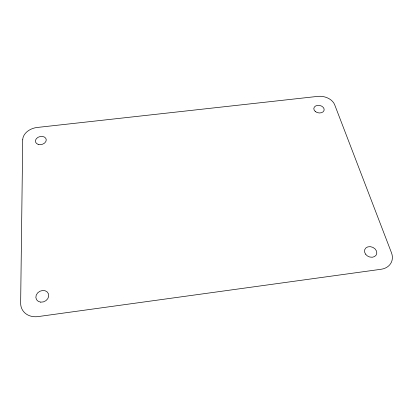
<?xml version="1.0" encoding="UTF-8"?>
<svg xmlns="http://www.w3.org/2000/svg" width="413" height="413" viewBox="0 0 413 413"><rect width="100%" height="100%" fill="white"/><g stroke="black" fill="none" stroke-linecap="round" stroke-linejoin="round"><path stroke-width="0.62" d="M22.715 139.811L20.65 303.106A17.929 15.069 -28.5 0 0 38.089 316.585L381.096 269.266A17.062 13.644 24.7 0 0 391.483 252.792L334.68 104.763A13.908 9.964 10.4 0 0 317.788 96.379L37.144 127.472A14.646 10.717 -13.7 0 0 22.715 139.811M365.49 254.103A6.36 5.095 24.1 0 0 376.155 255.095A6.36 5.095 24.1 0 0 370.296 246.654A6.36 5.095 24.1 0 0 365.49 254.103M40.711 302.146A6.675 5.617 -27.5 0 0 48.512 293.948A6.675 5.617 -27.5 0 0 37.666 292.869A6.675 5.617 -27.5 0 0 40.711 302.146M315.356 111.551A5.23 3.763 10.4 0 0 324.019 110.545A5.23 3.763 10.4 0 0 317.602 105.382A5.23 3.763 10.4 0 0 315.356 111.551M38.172 144.374A5.503 4.042 -13.5 0 0 46.266 139.883A5.503 4.042 -13.5 0 0 38.058 137.292A5.503 4.042 -13.5 0 0 38.172 144.374"/></g></svg>
